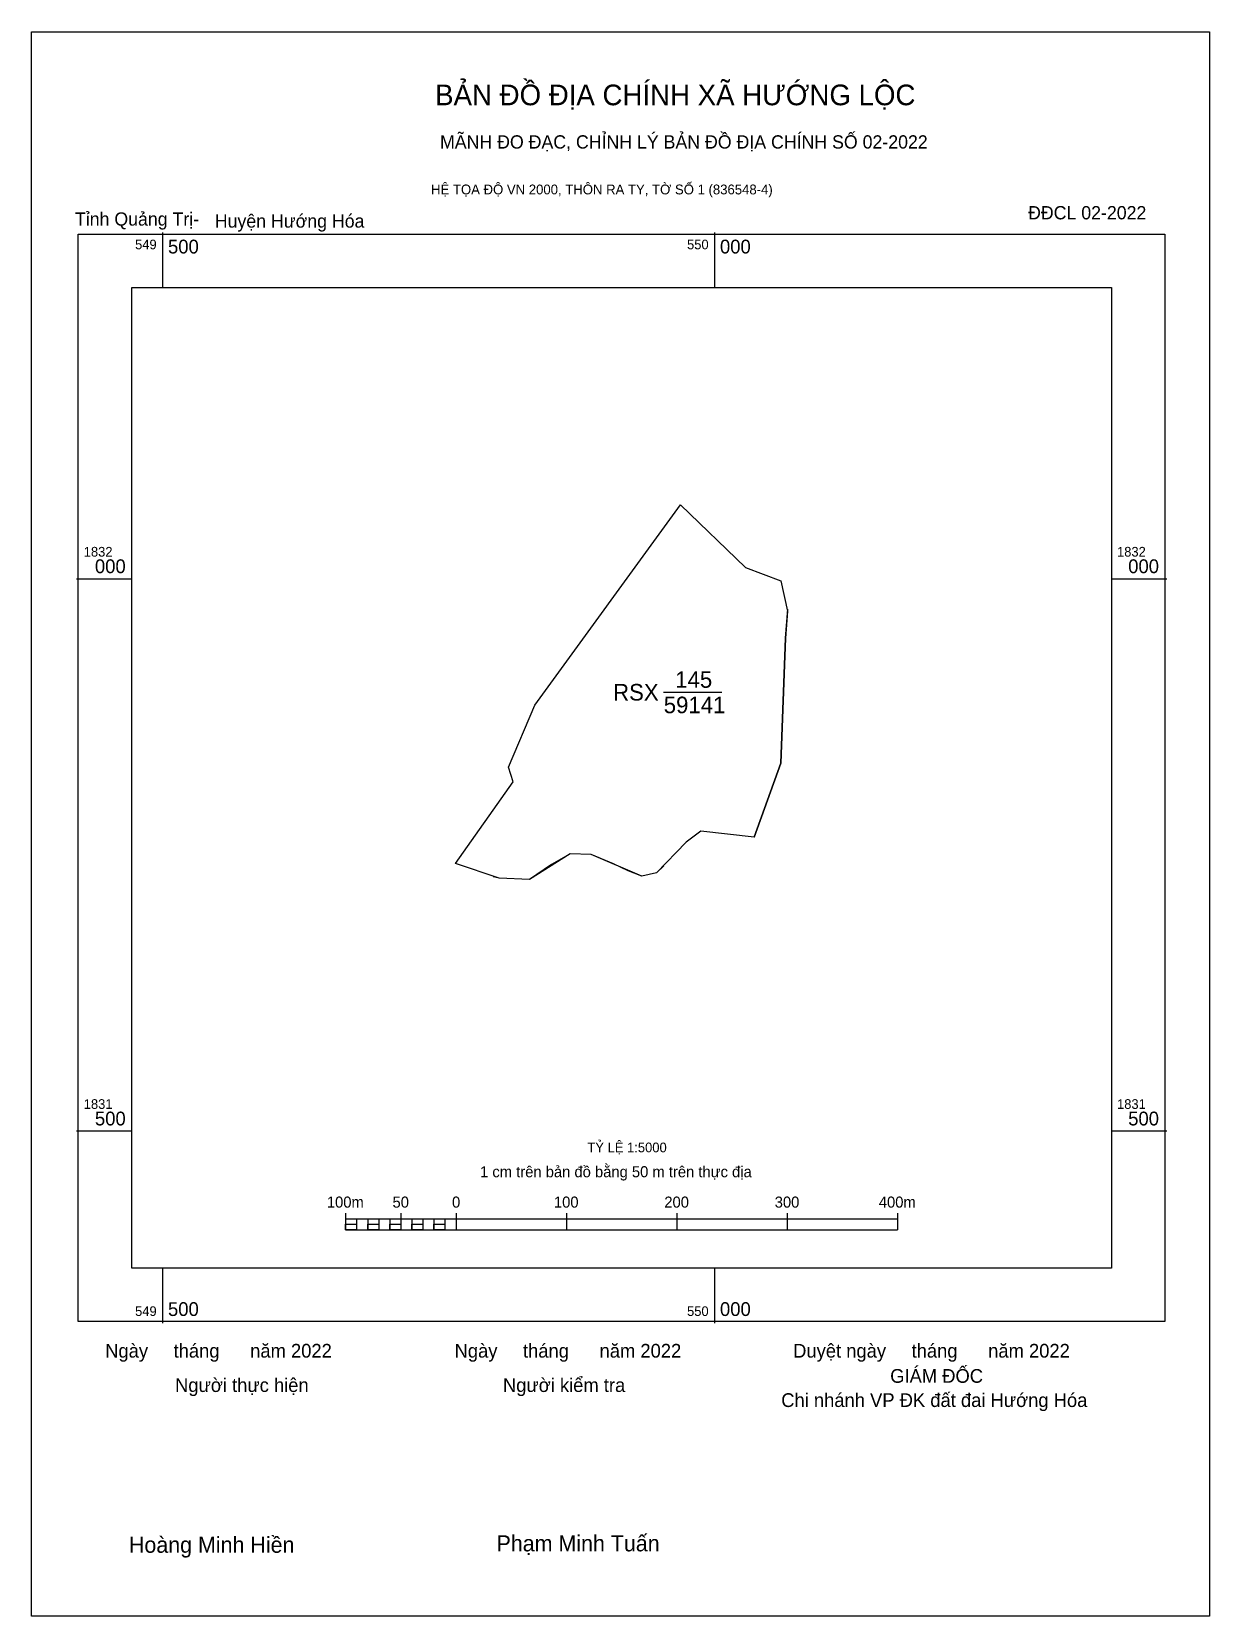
# Model space of a CAD drawing. Extents: x 545268 to 550448, y 1826174 to 1832495.
# Drawn here: x 549382 to 550448, y 1831061 to 1832495 of the extents above.
import ezdxf

# ---------------------------------------------------------------- set-up
doc = ezdxf.new("R2010")
doc.units = 0
for name, color, linetype in [('Level 10', 7, 'Continuous'), ('Level 13', 7, 'Continuous'), ('Level 15', 7, 'Continuous'), ('Level 29', 7, 'Continuous'), ('Level 55', 7, 'Continuous'), ('Level 6', 7, 'Continuous'), ('Level 62', 7, 'Continuous'), ('Level 63', 7, 'Continuous'), ('Level 9', 7, 'Continuous')]:
    doc.layers.add(name, color=color, linetype=linetype)

msp = doc.modelspace()

# ---------------------------------------------------------------- linework, layer by layer
at = {"layer": 'Level 10'}
msp.add_lwpolyline([(549969.3, 1832066.7), (550028, 1832010), (550060, 1831998), (550066.3, 1831970.6), (550064.3, 1831946.1), (550060, 1831833), (550036.1, 1831765.9), (549987.6, 1831771.3), (549974.3, 1831761.5), (549947.5, 1831733.7), (549934.3, 1831730.6), (549888.3, 1831750.2), (549869.4, 1831751), (549832.6, 1831727.7), (549805.1, 1831728.9), (549765.5, 1831742), (549817.7, 1831816.2), (549813.5, 1831829.5), (549837.2, 1831885.6)], close=True, dxfattribs=at)
at = {"layer": 'Level 15'}
msp.add_lwpolyline([(549381.5, 1832495.2), (550448.3, 1832495.2), (550448.3, 1831060.6), (549381.5, 1831060.6)], close=True, dxfattribs=at)
at = {"layer": 'Level 29'}
for points in [[(550036.1, 1831765.9), (550060, 1831833), (550064.3, 1831946.1), (550066.4, 1831972.4)], [(549869.4, 1831751), (549852.3, 1831741.2), (549832.6, 1831727.7), (549805.1, 1831728.9), (549799.7, 1831730.1)], [(549954.3, 1831739.9), (549947.5, 1831733.7), (549934.3, 1831730.6), (549921.7, 1831735.4), (549908.6, 1831741.8), (549888.3, 1831750.2), (549869.4, 1831751)]]:
    msp.add_lwpolyline(points, dxfattribs=at)
at = {"layer": 'Level 55'}
msp.add_line((549954, 1831897.2), (550006.8, 1831897.2), dxfattribs=at)
at = {"layer": 'Level 62'}
msp.add_lwpolyline([(549472.1, 1832263.5), (550359.7, 1832263.5), (550359.7, 1831375.9), (549472.1, 1831375.9)], close=True, dxfattribs=at)
at = {"layer": 'Level 63'}
for p, q in [((549500, 1832313.5), (549500, 1832263.5)), ((550000, 1832313.5), (550000, 1832263.5)), ((549422.1, 1832000), (549472.1, 1832000)), ((550359.7, 1832000), (550409.7, 1832000)), ((549422.1, 1831500), (549472.1, 1831500)), ((550359.7, 1831500), (550409.7, 1831500)), ((549665.9, 1831425.6), (549665.9, 1831410.6)), ((549665.9, 1831420.6), (550165.9, 1831420.6)), ((549675.9, 1831420.6), (549675.9, 1831410.6)), ((549685.9, 1831420.6), (549685.9, 1831410.6)), ((549695.9, 1831420.6), (549695.9, 1831410.6)), ((549705.9, 1831420.6), (549705.9, 1831410.6)), ((549715.9, 1831425.6), (549715.9, 1831410.6)), ((549715.9, 1831420.6), (549715.9, 1831410.6)), ((549725.9, 1831420.6), (549725.9, 1831410.6)), ((549735.9, 1831420.6), (549735.9, 1831410.6)), ((549745.9, 1831420.6), (549745.9, 1831410.6)), ((549755.9, 1831420.6), (549755.9, 1831410.6)), ((549765.9, 1831425.6), (549765.9, 1831410.6)), ((549765.9, 1831420.6), (549765.9, 1831410.6)), ((549865.9, 1831425.6), (549865.9, 1831410.6)), ((549965.9, 1831425.6), (549965.9, 1831410.6)), ((550065.9, 1831425.6), (550065.9, 1831410.6)), ((550165.9, 1831425.6), (550165.9, 1831410.6)), ((549665.9, 1831410.6), (550165.9, 1831410.6)), ((549500, 1831375.9), (549500, 1831325.9)), ((550000, 1831375.9), (550000, 1831325.9))]:
    msp.add_line(p, q, dxfattribs=at)
for points in [[(549423.7, 1832311.9), (550408.1, 1832311.9), (550408.1, 1831327.5), (549423.7, 1831327.5)], [(549665.9, 1831415.6), (549675.9, 1831415.6), (549675.9, 1831410.6), (549665.9, 1831410.6)], [(549665.9, 1831415.6), (549675.9, 1831415.6), (549675.9, 1831410.6), (549665.9, 1831410.6)], [(549685.9, 1831415.6), (549695.9, 1831415.6), (549695.9, 1831410.6), (549685.9, 1831410.6)], [(549705.9, 1831415.6), (549715.9, 1831415.6), (549715.9, 1831410.6), (549705.9, 1831410.6)], [(549725.9, 1831415.6), (549735.9, 1831415.6), (549735.9, 1831410.6), (549725.9, 1831410.6)], [(549745.9, 1831415.6), (549755.9, 1831415.6), (549755.9, 1831410.6), (549745.9, 1831410.6)]]:
    msp.add_lwpolyline(points, close=True, dxfattribs=at)

# ---------------------------------------------------------------- texts
at = {"layer": 'Level 13'}
for s, p in [('145', (549964.5, 1831901.2)), ('RSX', (549908.2, 1831889.7)), ('59141', (549954.1, 1831878.2))]:
    msp.add_text(s, height=15, dxfattribs=at).set_placement(p)
at = {"layer": 'Level 6'}
msp.add_text('TỶ LỆ 1:5000', height=8.79, dxfattribs=at).set_placement((549884.9, 1831480.7))
at = {"layer": 'Level 63'}
for s, height, p in [('BẢN ĐỒ ĐỊA CHÍNH XÃ HƯỚNG LỘC', 18.718, (549747, 1832428.6)), ('MÃNH ĐO ĐẠC, CHỈNH LÝ BẢN ĐỒ ĐỊA CHÍNH SỐ 02-2022', 12.011, (549751.4, 1832389.4)), ('HỆ TỌA ĐỘ VN 2000, THÔN RA TY, TỜ SỐ 1 (836548-4)', 8.891, (549743.3, 1832347.9)), ('549', 8.75, (549475.2, 1832298.2)), ('500', 12.5, (549505, 1832294.4)), ('550', 8.75, (549975.2, 1832298.2)), ('000', 12.5, (550005, 1832294.4)), ('1832', 8.75, (549428.7, 1832020)), ('000', 12.5, (549438.8, 1832005)), ('1832', 8.75, (550364.7, 1832020)), ('000', 12.5, (550374.8, 1832005)), ('1831', 8.75, (549428.7, 1831520)), ('1831', 8.75, (550364.7, 1831520)), ('500', 12.5, (549438.8, 1831505)), ('500', 12.5, (550374.8, 1831505)), ('1 cm trên bản đồ bằng 50 m trên thực địa', 10, (549787.7, 1831458.1)), ('100m', 10, (549648.9, 1831430.6)), ('50', 10, (549708.4, 1831430.6)), ('0', 10, (549762.3, 1831430.6)), ('100', 10, (549854.6, 1831430.6)), ('200', 10, (549954.6, 1831430.6)), ('300', 10, (550054.6, 1831430.6)), ('400m', 10, (550148.9, 1831430.6)), ('549', 8.75, (549475.2, 1831332.5)), ('500', 12.5, (549505, 1831332.5)), ('550', 8.75, (549975.2, 1831332.5)), ('000', 12.5, (550005, 1831332.5)), ('Ngày     tháng      năm 2022', 12.442, (549448.1, 1831294.8)), ('Ngày     tháng      năm 2022', 12.442, (549764.6, 1831294.8)), ('Duyệt ngày     tháng      năm 2022', 12.442, (550071.3, 1831294.8)), ('GIÁM ĐỐC', 12.44, (550159.2, 1831272)), ('Người thực hiện', 12.442, (549511.4, 1831263.7)), ('Người kiểm tra', 12.442, (549808.4, 1831263.7)), ('Chi nhánh VP ĐK đất đai Hướng Hóa', 12.442, (550060.5, 1831250.1)), ('Hoàng Minh Hiền', 14.512, (549469.6, 1831118.1)), ('Phạm Minh Tuấn', 14.512, (549802.6, 1831119.4))]:
    msp.add_text(s, height=height, dxfattribs=at).set_placement(p)
at = {"layer": 'Level 9'}
for s, p in [('Tỉnh Quảng Trị-', (549420.7, 1832319.6)), ('ĐĐCL 02-2022', (550284.1, 1832325.3)), ('Huyện Hướng Hóa', (549547.4, 1832317.8))]:
    msp.add_text(s, height=12.011, dxfattribs=at).set_placement(p)

doc.saveas('drawing.dxf')
